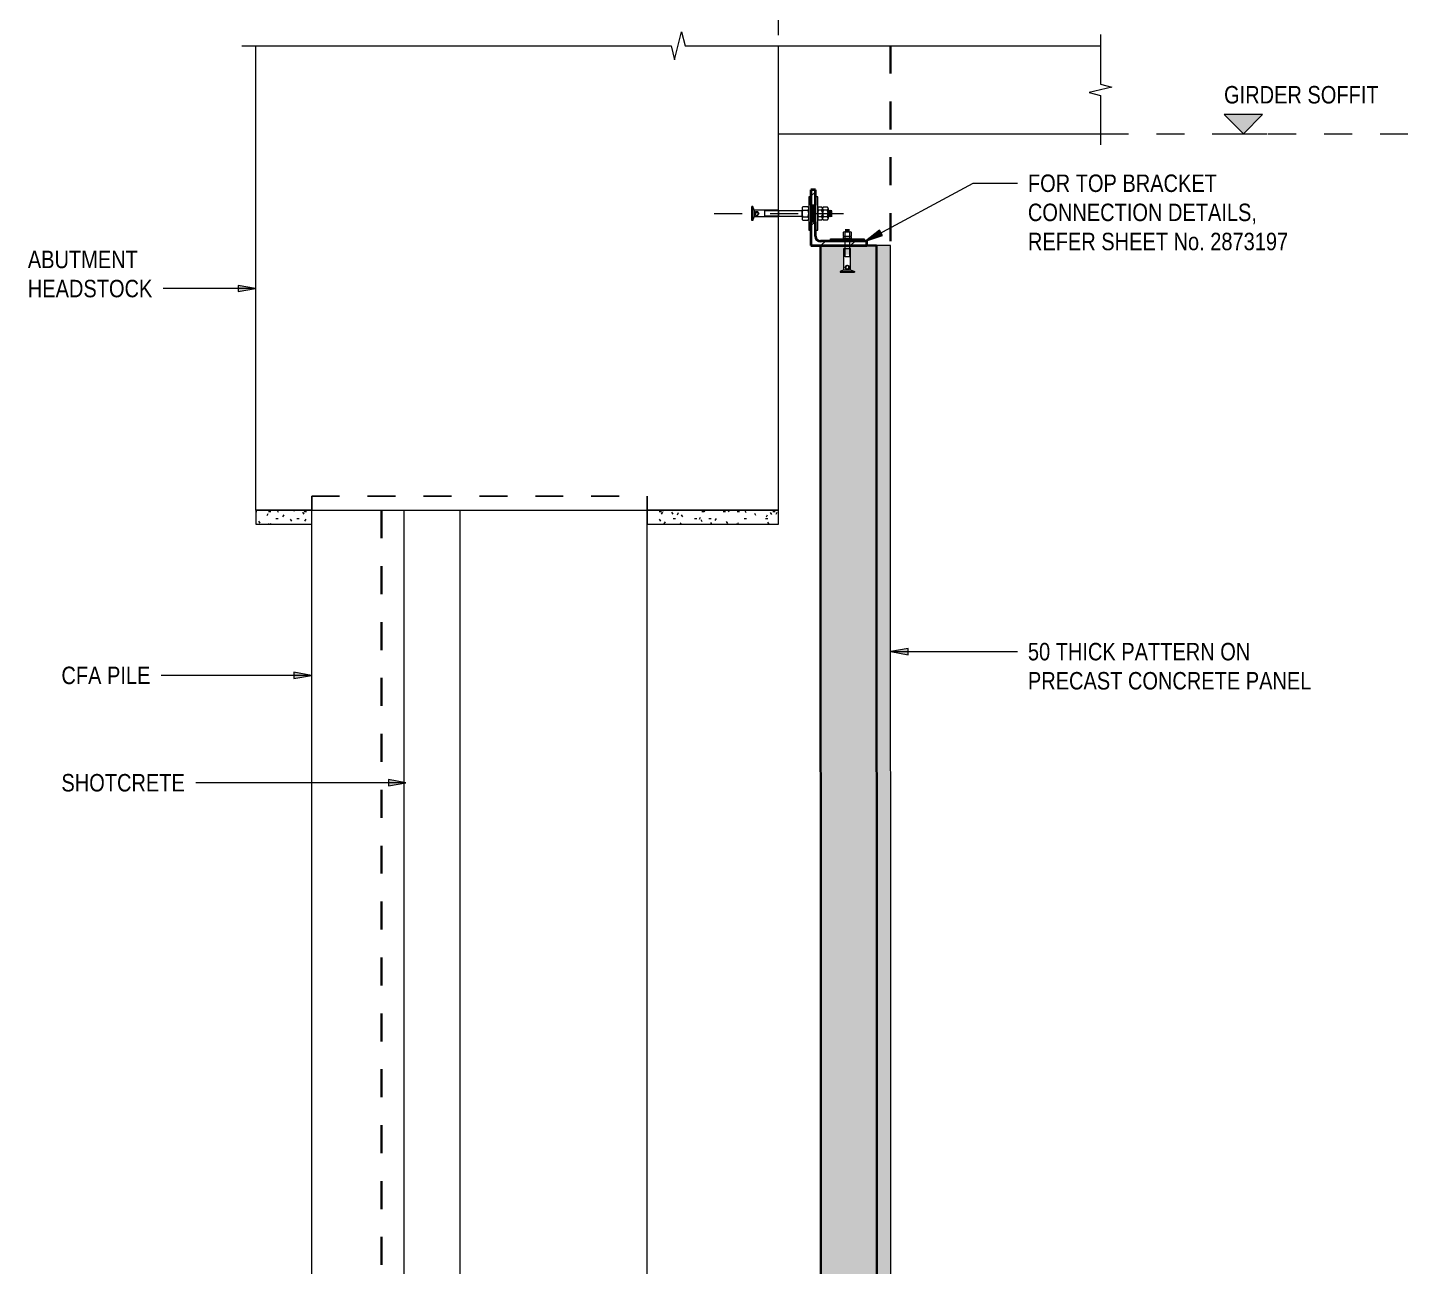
# Model space of a CAD drawing. Header units: metres. Extents: x 27.6 to 52.1, y -5.1 to 8.6.
# Drawn here: x 33.798 to 38.776, y -0.237 to 4.194 of the extents above; entities that cross this region are included whole.
import ezdxf

# ---------------------------------------------------------------- set-up
doc = ezdxf.new("R2010")
doc.units = ezdxf.units.M
for name, pattern in [('ControlLine', [0.02, 0.0125, -0.0025, 0.0025, -0.0025]), ('JacobsCenter', [0.015, 0.009, -0.0015, 0.003, -0.0015]), ('JacobsDash', [0.0045, 0.003, -0.0015])]:
    doc.linetypes.add(name, pattern=pattern)
doc.layers.get('Defpoints').update_dxf_attribs({"color": 41})
for name, color, linetype, lineweight in [('A-ANNO-DIMS', 7, 'Continuous', 9), ('A-ANNO-NOTE', 7, 'Continuous', 9), ('A-DETL', 7, 'Continuous', 13), ('A-DETL-GENF', 7, 'Continuous', 9), ('G-ANNO-TEXT', 7, 'Continuous', 9)]:
    doc.layers.add(name, color=color, linetype=linetype, lineweight=lineweight)
doc.styles.add('Arial Narrow', font='ARIALN.TTF', dxfattribs={"height": 0.0625})
doc.dimstyles.new('Dimension_Arc_Length_O__mm_', dxfattribs={"dimscale": 0.3048, "dimtxt": 0.063964, "dimasz": 0.205052, "dimexe": 0.19685, "dimexo": 0.123031, "dimgap": 0.123031, "dimtad": 1, "dimdec": 0, "dimlfac": 1000, "dimzin": 0, "dimdsep": 46, "dimtxsty": 'Arial Narrow', "dimsah": 1, "dimcen": 0.09, "dimaunit": 1, "dimadec": 4, "dimazin": 0, "dimtfac": 1, "dimtdec": 4, "dimtix": 1, "dimtmove": 0, "dimatfit": 3, "dimfxl": 1, "dimtvp": 1, "dimtfill": 1, "dimtolj": 1, "dimtzin": 0, "dimlwd": 18, "dimlwe": 18, "dimarcsym": 2})
pattern_1 = [(0, (33.313192, 0), (0.1016, 0.0254), [0.00838, -0.06782, 0.00838, -0.06782, -0.4064]), (0, (33.313192, 0), (0.1016, 0.0254), [-0.1524, 0.00838, -0.14402, 0.00838, -0.06782, -0.1778]), (0, (33.313192, 0), (0.1016, 0.0254), [-0.381, 0.00838, -0.04242, 0.00838, -0.11862]), (120, (33.351292, 0.0127), (-0.07279705, 0.07528818), [0.00838, -0.06782, 0.00838, -0.06782, -0.4064]), (120, (33.351292, 0.0127), (-0.07279705, 0.07528818), [-0.1524, 0.00838, -0.14402, 0.00838, -0.06782, -0.1778]), (120, (33.351292, 0.0127), (-0.07279705, 0.07528818), [-0.381, 0.00838, -0.04242, 0.00838, -0.11862]), (240, (33.363992, 0.0635), (-0.02880295, -0.10068818), [0.00838, -0.06782, 0.00838, -0.06782, -0.4064]), (240, (33.363992, 0.0635), (-0.02880295, -0.10068818), [-0.1524, 0.00838, -0.14402, 0.00838, -0.06782, -0.1778]), (240, (33.363992, 0.0635), (-0.02880295, -0.10068818), [-0.381, 0.00838, -0.04242, 0.00838, -0.11862])]

# ---------------------------------------------------------------- blocks, each defined once
blk = doc.blocks.new('JAC_DIT_Steel_Beam_EA_Section_2D - EA200x200x16-6247310-DRG-2873196 - TYPICAL SECTION - PRECAST FASCIA PANEL')
at = {"layer": 'A-DETL-GENF'}
h = blk.add_hatch(dxfattribs=at)
h.set_pattern_fill('FP_6', color=256, style=0, pattern_type=2)
h.set_pattern_definition([(45, (-3.287, -3.415), (-0.053033, 0.053033), [])])
h.paths.add_polyline_path([(0.2, 0), (0.2, 0.016), (0.034, 0.016), (0.025, 0.0184), (0.0184, 0.025), (0.016, 0.034), (0.016, 0.085), (0, 0.085), (0, 0), (0.034, 0)])
h.paths.add_polyline_path([(0.0053, 0.145), (0.016, 0.145), (0.016, 0.2), (0, 0.2), (0, 0.145)])
at = {"layer": 'A-DETL-GENF', "lineweight": 40}
for p, q in [((0, 0.2), (0, 0.145)), ((0.016, 0.2), (0, 0.2)), ((0.016, 0.145), (0.016, 0.2)), ((0, 0.085), (0, 0)), ((0.016, 0.034), (0.016, 0.085)), ((0, 0), (0.2, 0)), ((0.2, 0.016), (0.034, 0.016)), ((0.2, 0), (0.2, 0.016))]:
    blk.add_line(p, q, dxfattribs=at)
blk.add_arc((0.034, 0.034), 0.018, 180, 270, dxfattribs=at)
blk = doc.blocks.new('BREAK LINE - INPUT VIEW SCALE_R13 - Std Break-6978339-DRG-2873196 - TYPICAL SECTION - PRECAST FASCIA PANEL')
at = {"layer": 'A-DETL-GENF'}
for p, q in [((1.4984, -0.05), (1.5234, 0.05)), ((1.5234, 0.05), (1.5359, 0)), ((-0.05, 0), (1.4859, 0)), ((1.4859, 0), (1.4984, -0.05)), ((1.5359, 0), (3.0218, 0))]:
    blk.add_line(p, q, dxfattribs=at)
blk = doc.blocks.new('BREAK LINE - INPUT VIEW SCALE_R13 - Std Break-6247312-DRG-2873196 - TYPICAL SECTION - PRECAST FASCIA PANEL')
at = {"layer": 'A-DETL-GENF'}
for p, q in [((0.1374, 0), (-0.04, 0)), ((0.1474, 0.04), (0.1374, 0)), ((0.1674, -0.04), (0.1474, 0.04)), ((0.1774, 0), (0.1674, -0.04)), ((0.3549, 0), (0.1774, 0))]:
    blk.add_line(p, q, dxfattribs=at)
blk = doc.blocks.new('CS_Annot_Level Symbol_2D - CS_Annot_Level Symbol_2D-1522291-DRG-2873196 - TYPICAL SECTION - PRECAST FASCIA PANEL')
at = {"layer": 'A-ANNO-NOTE'}
blk.add_hatch(color=256, dxfattribs=at).paths.add_polyline_path([(0.00276, 0.00276), (0, 0), (-0.00276, 0.00276)])
for p, q in [((0.00276, 0.00276), (-0.00276, 0.00276)), ((-0.00276, 0.00276), (0, 0)), ((0, 0), (0.00276, 0.00276)), ((-0.0036, 0), (0.0034, 0))]:
    blk.add_line(p, q, dxfattribs=at)
blk = doc.blocks.new('DIMBLOCK15-DRG-2873196 - TYPICAL SECTION - PRECAST FASCIA PANEL')
at = {"layer": 'A-ANNO-DIMS', "color": 0, "lineweight": 18, "transparency": 16777216}
for p, q in [((36.4837, 4.1673), (36.4837, 4.5876)), ((36.8837, 4.4693), (36.8837, 4.5876)), ((36.5462, 4.5276), (36.8212, 4.5276))]:
    blk.add_line(p, q, dxfattribs=at)
at = {"layer": 'A-ANNO-DIMS', "color": 0, "transparency": 16777216}
for points in [[(36.5462, 4.538), (36.5462, 4.5171), (36.4837, 4.5276)], [(36.8212, 4.538), (36.8212, 4.5171), (36.8837, 4.5276)]]:
    blk.add_solid(points, dxfattribs=at)
at = {"layer": 'Defpoints', "color": 0, "transparency": 16777216}
for p in [(36.8837, 4.5276), (36.8837, 4.4318), (36.4837, 4.1298)]:
    blk.add_point(p, dxfattribs=at)
at = {"layer": 'A-ANNO-DIMS', "color": 0, "lineweight": 18, "transparency": 16777216, "char_height": 0.0625, "width": 0.166917, "attachment_point": 5, "style": 'Arial Narrow', "bg_fill": 3, "box_fill_scale": 1.1, "bg_fill_color": 256, "bg_fill_true_color": 13158600, "bg_fill_transparency": 0}
for s, insert in [('\\A1;400', (36.6837, 4.597)), ('\\A1;TYP', (36.6837, 4.4588))]:
    blk.add_mtext(s, dxfattribs=dict(at, insert=insert))

msp = doc.modelspace()

# ---------------------------------------------------------------- hatches: boundary and pattern name
at = {"layer": 'A-DETL-GENF'}
h = msp.add_hatch(dxfattribs=at)
h.set_pattern_fill('FP_7', color=256, style=0, pattern_type=2)
h.set_pattern_definition([(45, (33.313192, 0), (-0.008838835, 0.008838835), [])])
h.paths.add_polyline_path([(36.4053, 3.5237714), (36.4068529, 3.5239758), (36.4083, 3.5245752), (36.4095426, 3.5255287), (36.4104962, 3.5267714), (36.4110956, 3.5282185), (36.4113, 3.5297714), (36.4110956, 3.5313243), (36.4104962, 3.5327714), (36.4095426, 3.534014), (36.4083, 3.5349675), (36.4068529, 3.5355669), (36.4053, 3.5357714), (36.4037471, 3.5355669), (36.4023, 3.5349675), (36.4010574, 3.534014), (36.4001038, 3.5327714), (36.3995044, 3.5313243), (36.3993, 3.5297714), (36.3995044, 3.5282185), (36.4001038, 3.5267714), (36.4010574, 3.5255287), (36.4023, 3.5245752), (36.4037471, 3.5239758)])
at = {"layer": 'A-DETL-GENF', "true_color": 0xffffff}
msp.add_hatch(color=7, dxfattribs=at).paths.add_polyline_path([(36.6020439, 3.4997714), (36.6157093, 3.4997714), (36.6157093, 3.5597714), (36.5997093, 3.5597714), (36.5997093, 3.4997714)])
at = {"layer": 'A-DETL-GENF'}
h = msp.add_hatch(dxfattribs=at)
h.set_pattern_fill('FP_5', color=256, style=0, pattern_type=2)
h.set_pattern_definition([(50, (33.3132, 0), (0.231372, -0.020238), [0.02419, -0.26613]), (355, (33.3132, 0), (-0.044762, 0.242645), [0.01935, -0.2129]), (100.451, (33.33247, -0.0017), (0.186614, 0.2224), [0.02056, -0.22617]), (46.184, (33.3132, 0.06452), (0.344272, -0.05339), [0.03629, -0.39919]), (96.636, (33.34188, 0.06007), (0.301496, 0.314237), [0.03084, -0.33926]), (351.184, (33.3132, 0.06452), (0.301502, 0.314234), [0.02903, -0.31935]), (21, (33.34545, 0.04839), (0.192551, -0.129872), [0.02419, -0.26613]), (326, (33.34545, 0.0484), (0.078486, 0.233923), [0.01935, -0.2129]), (71.451, (33.3615, 0.03756), (0.271038, 0.104044), [0.02056, -0.22617]), (37.5, (33.31319, 0), (0.0039173, 0.1073856), [0.00084, -0.20948, 0.00084, -0.21529, -0.21371]), (37.5, (33.31319, 0), (0.0039173, 0.1073856), [-0.42645, 0.00084, -0.21287]), (7.5, (33.31319, 0), (0.0848598, 0.1272249), [0.00084, -0.12239, 0.00084, -0.20465, -0.08145]), (7.5, (33.31319, 0), (0.0848598, 0.1272249), [-0.32871, 0.00084, -0.08061]), (327.5, (33.24125, 0), (0.1722007, -0.0072723), [0.00084, -0.07981, 0.00084, -0.25077, -0.33387]), (327.5, (33.24125, 0), (0.1722007, -0.0072723), [-0.33226, 0.00084, -0.33303]), (317.5, (33.209, 0), (0.1881195, 0.032292), [0.00084, -0.104, 0.00084, -0.16626, -0.2371]), (317.5, (33.209, 0), (0.1881195, 0.032292), [-0.27193, 0.00084, -0.23626])])
h.paths.add_polyline_path([(36.7469844, -2.5966088), (36.8356993, -2.5966051), (36.8337093, 3.4148376), (36.6337093, 3.4147714), (36.6356993, -2.5966051), (36.7288958, -2.5966088)])
h.paths.add_polyline_path([(36.7377093, 3.3281763), (36.7177357, 3.3281763), (36.7177357, 3.4047714), (36.7217093, 3.4047714), (36.7217093, 3.3827714), (36.7377093, 3.3827714), (36.7377093, 3.4047714), (36.7416829, 3.4047714), (36.7416829, 3.3281763)])
at = {"layer": 'A-DETL-GENF', "true_color": 0xd6ccbe}
msp.add_hatch(color=9, dxfattribs=at).paths.add_polyline_path([(36.8856827, -2.5966051), (36.8856993, -2.5966051), (36.8837093, 3.4148541), (36.8337093, 3.4148376), (36.8356993, -2.5966051)])
at = {"layer": 'A-DETL-GENF'}
h = msp.add_hatch(dxfattribs=at)
h.set_pattern_fill('FP_3', color=256, style=0, pattern_type=2)
h.set_pattern_definition(pattern_1)
h.paths.add_polyline_path([(34.8137093, 2.4178949), (34.8137093, 2.4678949), (34.6137093, 2.4678949), (34.6137093, 2.4178949)])
h = msp.add_hatch(dxfattribs=at)
h.set_pattern_fill('FP_3', color=256, style=0, pattern_type=2)
h.set_pattern_definition(pattern_1)
h.paths.add_polyline_path([(36.4837093, 2.4178949), (36.4837093, 2.4678949), (36.0137093, 2.4678949), (36.0137093, 2.4178949)])
at = {"layer": 'G-ANNO-TEXT'}
for points in [[(36.7949969, 3.4306119), (36.8552484, 3.4505483), (36.8447961, 3.4699532)], [(34.6128779, 3.2612842), (34.5503779, 3.2723046), (34.5503779, 3.2502637)], [(36.8850399, 1.9621806), (36.9475399, 1.9511602), (36.9475399, 1.9732011)], [(34.8124549, 1.8773257), (34.7499549, 1.8883462), (34.7499549, 1.8663053)], [(35.1506225, 1.4931495), (35.0881225, 1.5041699), (35.0881225, 1.482129)]]:
    msp.add_hatch(color=256, dxfattribs=at).paths.add_polyline_path(points)

# ---------------------------------------------------------------- linework, layer by layer
at = {"layer": 'A-DETL', "color": 122, "linetype": 'ControlLine', "lineweight": 35, "true_color": 0x31d397}
msp.add_line((36.8837093, 3.4307714), (36.8837093, 4.5523139), dxfattribs=at)
at = {"layer": 'A-DETL', "lineweight": 18}
for p, q in [((34.6137093, 2.4678949), (34.6137093, 4.1297714)), ((36.4837093, 2.4678949), (36.4837093, 4.1297714)), ((36.4837093, 3.8148949), (37.6355093, 3.8148949)), ((36.5997093, 3.5897714), (36.5917093, 3.5897714)), ((36.5917093, 3.5897714), (36.5917093, 3.4697714)), ((36.5997093, 3.5597714), (36.5997093, 3.5897714)), ((36.6237093, 3.5897714), (36.6157093, 3.5897714)), ((36.6157093, 3.5897714), (36.6157093, 3.5597714)), ((36.6237093, 3.4697714), (36.6237093, 3.5897714)), ((36.5677093, 3.5397714), (36.4833, 3.5397714)), ((36.5677093, 3.5476464), (36.5677093, 3.5118964)), ((36.5677093, 3.5197714), (36.5677093, 3.5389933)), ((36.5884093, 3.5536214), (36.5710093, 3.5536214)), ((36.5710093, 3.5416714), (36.5884093, 3.5416714)), ((36.5917093, 3.5476464), (36.5917093, 3.5118964)), ((36.5917093, 3.5177714), (36.5917093, 3.5389933)), ((36.6237093, 3.5476464), (36.6237093, 3.5118964)), ((36.6270093, 3.5536214), (36.6379448, 3.5536214)), ((36.6379448, 3.5416714), (36.6270093, 3.5416714)), ((36.6412448, 3.5476464), (36.6412448, 3.5118964)), ((36.6412448, 3.5177714), (36.6412448, 3.5389933)), ((36.6445448, 3.5536214), (36.6579448, 3.5536214)), ((36.6579448, 3.5416714), (36.6445448, 3.5416714)), ((36.6612448, 3.5476464), (36.6612448, 3.5118964)), ((36.6612448, 3.5389933), (36.6627448, 3.5419238)), ((36.6612448, 3.5177714), (36.6612448, 3.5389933)), ((36.6627448, 3.5205146), (36.6612448, 3.5389933)), ((36.6627448, 3.5419238), (36.6642448, 3.5389933)), ((36.6642448, 3.5177714), (36.6627448, 3.5419238)), ((36.6642448, 3.5389933), (36.6657552, 3.5417555)), ((36.6642448, 3.5389933), (36.6657552, 3.5417555)), ((36.6657448, 3.5205146), (36.6642448, 3.5389933)), ((36.6657552, 3.5417555), (36.6672448, 3.5177714)), ((36.6657579, 3.5417125), (36.6672448, 3.5389933)), ((36.6672448, 3.5389933), (36.6687448, 3.5417365)), ((36.6672448, 3.5389933), (36.6687448, 3.5205146)), ((36.6687448, 3.5417365), (36.6702448, 3.5389933)), ((36.6702448, 3.5177714), (36.6687542, 3.5417714)), ((36.6702448, 3.5389933), (36.6717448, 3.5417365)), ((36.6717448, 3.5205146), (36.6702448, 3.5389933)), ((36.6717448, 3.5417365), (36.6732448, 3.5389933)), ((36.6732448, 3.5177714), (36.6717542, 3.5417714)), ((36.6732448, 3.5389933), (36.6732448, 3.5177714)), ((36.4833, 3.5197714), (36.5677093, 3.5197714)), ((36.5710093, 3.5178714), (36.5884093, 3.5178714)), ((36.5710093, 3.5059214), (36.5884093, 3.5059214)), ((36.5997093, 3.4697714), (36.5997093, 3.4997714)), ((36.6157093, 3.4997714), (36.6157093, 3.4697714)), ((36.6379448, 3.5178714), (36.6270093, 3.5178714)), ((36.6379448, 3.5059214), (36.6270093, 3.5059214)), ((36.6579448, 3.5178714), (36.6445448, 3.5178714)), ((36.6579448, 3.5059214), (36.6445448, 3.5059214)), ((36.6627448, 3.5205146), (36.6612448, 3.5177714)), ((36.6642448, 3.5177714), (36.6627448, 3.5205146)), ((36.6657448, 3.5205146), (36.6642448, 3.5177714)), ((36.6672448, 3.5177714), (36.6657448, 3.5205146)), ((36.6672448, 3.5177714), (36.6657448, 3.5205146)), ((36.6687448, 3.5205146), (36.6672448, 3.5177714)), ((36.6702448, 3.5177714), (36.6687448, 3.5205146)), ((36.6717448, 3.5205146), (36.6702448, 3.5177714)), ((36.6732448, 3.5177714), (36.6717448, 3.5205146)), ((36.5917093, 3.4697714), (36.5997093, 3.4697714)), ((36.6157093, 3.4697714), (36.6237093, 3.4697714)), ((36.6695748, 3.4387714), (36.7898438, 3.4387714)), ((36.6695748, 3.4307714), (36.6695748, 3.4387714)), ((36.6695748, 3.4307714), (36.6695748, 3.4387714)), ((36.6895748, 3.4387714), (36.7698438, 3.4387714)), ((36.7147062, 3.4616714), (36.7147062, 3.4498714)), ((36.7147062, 3.4456714), (36.7147062, 3.4418714)), ((36.7170938, 3.4387714), (36.7170938, 3.4397714)), ((36.7423249, 3.4387714), (36.7170938, 3.4387714)), ((36.7185562, 3.4477714), (36.7408562, 3.4477714)), ((36.7185562, 3.4397714), (36.7408562, 3.4397714)), ((36.734928, 3.4717714), (36.7217062, 3.4717714)), ((36.7217062, 3.4717714), (36.7244494, 3.4707714)), ((36.7217062, 3.4717714), (36.7376946, 3.4707815)), ((36.7244494, 3.4707714), (36.7217062, 3.4697714)), ((36.7217062, 3.4697714), (36.7244494, 3.4687714)), ((36.7217062, 3.4697714), (36.73764, 3.4687849)), ((36.7244494, 3.4687714), (36.7217062, 3.4677714)), ((36.7217062, 3.4677714), (36.7244494, 3.4667714)), ((36.7217062, 3.4677714), (36.73764, 3.4667849)), ((36.7244494, 3.4667714), (36.7217062, 3.4657714)), ((36.7217062, 3.4657714), (36.7244494, 3.4647714)), ((36.7217062, 3.4657714), (36.7378586, 3.4647714)), ((36.7244494, 3.4647714), (36.7217062, 3.4637714)), ((36.7217062, 3.4637714), (36.734928, 3.4637714)), ((36.7217093, 3.4387714), (36.7377093, 3.4387714)), ((36.7217093, 3.3747714), (36.7217093, 3.4387714)), ((36.7224062, 3.4498714), (36.7224062, 3.4616714)), ((36.7224062, 3.4498714), (36.7224062, 3.4616714)), ((36.7224062, 3.4418714), (36.7224062, 3.4456714)), ((36.7244494, 3.4707714), (36.734928, 3.4697714)), ((36.7244494, 3.4687714), (36.734928, 3.4677714)), ((36.7244494, 3.4667714), (36.734928, 3.4657714)), ((36.7244494, 3.4647714), (36.734928, 3.4637714)), ((36.7376712, 3.4707714), (36.734928, 3.4717714)), ((36.734928, 3.4697714), (36.7376712, 3.4707714)), ((36.7376712, 3.4687714), (36.734928, 3.4697714)), ((36.734928, 3.4677714), (36.7376712, 3.4687714)), ((36.7376712, 3.4667714), (36.734928, 3.4677714)), ((36.734928, 3.4657714), (36.7376712, 3.4667714)), ((36.7378586, 3.4647714), (36.734928, 3.4657714)), ((36.734928, 3.4637714), (36.7378586, 3.4647714)), ((36.7370062, 3.4616714), (36.7370062, 3.4498714)), ((36.7370062, 3.4616714), (36.7370062, 3.4498714)), ((36.7370062, 3.4456714), (36.7370062, 3.4418714)), ((36.7377093, 3.4387714), (36.7377093, 3.3747714)), ((36.7423249, 3.4397714), (36.7423249, 3.4387714)), ((36.7447062, 3.4498714), (36.7447062, 3.4616714)), ((36.7447062, 3.4418714), (36.7447062, 3.4456714)), ((36.7898438, 3.4387714), (36.7898438, 3.4307714)), ((36.7898438, 3.4387714), (36.7898438, 3.4307714)), ((36.6695748, 3.4307714), (36.7898438, 3.4307714)), ((36.7177357, 3.3281763), (36.7177357, 3.4047714)), ((36.7177357, 3.4047714), (36.7416829, 3.4047714)), ((36.7207093, 3.4307714), (36.7207093, 3.4157714)), ((36.7416829, 3.3281763), (36.7416829, 3.4047714)), ((36.7377093, 3.3747714), (36.7217093, 3.3747714)), ((36.7177357, 3.3281763), (36.7041858, 3.3227714)), ((36.7041858, 3.3227714), (36.7552329, 3.3227714)), ((36.7041858, 3.3227714), (36.7041858, 3.3197714)), ((36.7041858, 3.3197714), (36.7552329, 3.3197714)), ((36.7177357, 3.3281763), (36.7416829, 3.3281763)), ((36.7416829, 3.3281763), (36.7552329, 3.3227714)), ((36.7552329, 3.3227714), (36.7552329, 3.3197714)), ((34.6137093, 2.4678949), (36.4837093, 2.4678949)), ((34.8137093, 2.4678949), (34.6137093, 2.4678949)), ((34.6137093, 2.4678949), (34.6137093, 2.4178949)), ((34.8137093, 2.4178949), (34.8137093, 2.4678949)), ((34.8137093, -3.8955533), (34.8137093, 2.4678949)), ((36.4837093, 2.4678949), (36.0137093, 2.4678949)), ((36.0137093, 2.4678949), (36.0137093, 2.4178949)), ((36.0137093, -3.8955533), (36.0137093, 2.4678949)), ((36.4837093, 2.4178949), (36.4837093, 2.4678949)), ((34.6137093, 2.4178949), (34.8137093, 2.4178949)), ((36.0137093, 2.4178949), (36.4837093, 2.4178949))]:
    msp.add_line(p, q, dxfattribs=at)
at = {"layer": 'A-DETL', "linetype": 'JacobsCenter'}
msp.add_line((37.6355093, 3.8148949), (38.7755093, 3.8148949), dxfattribs=at)
at = {"layer": 'A-DETL', "lineweight": 9}
for p, q in [((36.3883, 3.5047714), (36.3883, 3.5547714)), ((36.3913, 3.5047714), (36.3913, 3.5547714)), ((36.3963, 3.5422714), (36.3913, 3.5547714)), ((36.4833, 3.5422714), (36.3963, 3.5422714)), ((36.3963, 3.5422714), (36.3963, 3.5172714)), ((36.4833, 3.5397714), (36.4333, 3.5397714)), ((36.4333, 3.5397714), (36.4333, 3.5197714)), ((36.4833, 3.5422714), (36.4833, 3.5172714)), ((36.3913, 3.5047714), (36.3963, 3.5172714)), ((36.4833, 3.5172714), (36.3963, 3.5172714)), ((36.4833, 3.5197714), (36.4333, 3.5197714)), ((36.8837093, 3.4148541), (36.8337093, 3.4148376)), ((36.8337093, 3.4148376), (36.8356993, -2.5966051)), ((36.8856993, -2.5966051), (36.8837093, 3.4148541))]:
    msp.add_line(p, q, dxfattribs=at)
at = {"layer": 'A-DETL', "linetype": 'JacobsCenter', "lineweight": 9}
for p, q in [((36.3913, 3.5547714), (36.3883, 3.5547714)), ((36.3913, 3.5047714), (36.3883, 3.5047714))]:
    msp.add_line(p, q, dxfattribs=at)
at = {"layer": 'A-DETL', "lineweight": 25}
for p, q in [((36.6157093, 3.5597714), (36.5997093, 3.5597714)), ((36.5997093, 3.5597714), (36.5997093, 3.4997714)), ((36.6157093, 3.4997714), (36.6157093, 3.5597714)), ((36.5997093, 3.4997714), (36.6157093, 3.4997714))]:
    msp.add_line(p, q, dxfattribs=at)
at = {"layer": 'A-DETL', "linetype": 'JacobsCenter', "lineweight": 18}
for p, q in [((36.2539568, 3.5297714), (36.5997093, 3.5297714)), ((36.6157093, 3.4997714), (36.5997093, 3.4997714)), ((36.6157093, 3.5297714), (36.8089568, 3.5297714))]:
    msp.add_line(p, q, dxfattribs=at)
at = {"layer": 'A-DETL', "lineweight": 35}
for p, q in [((36.6337093, 3.4147714), (36.6356993, -2.5966051)), ((36.6337093, 3.4147714), (36.6356993, -2.5966088)), ((36.8337093, 3.4148376), (36.7997093, 3.4148263)), ((36.8356993, -2.5966051), (36.8337093, 3.4148376)), ((36.8356993, -2.5966088), (36.8337093, 3.4148376))]:
    msp.add_line(p, q, dxfattribs=at)
at = {"layer": 'A-DETL', "linetype": 'JacobsDash', "lineweight": 25}
for p, q in [((34.8137093, 2.4678949), (34.8137093, 2.5178949)), ((34.8137093, 2.5178949), (36.0137093, 2.5178949)), ((36.0137093, 2.5178949), (36.0137093, 2.4678949))]:
    msp.add_line(p, q, dxfattribs=at)
at = {"layer": 'A-DETL', "color": 8, "linetype": 'JacobsDash', "lineweight": 35, "true_color": 0x808080}
msp.add_line((35.0637093, 2.4678949), (35.0637093, -2.3555741), dxfattribs=at)
at = {"layer": 'A-DETL', "color": 8, "lineweight": 18, "true_color": 0x808080}
for p, q in [((35.1437093, 2.4678949), (35.1437093, -3.8956051)), ((35.3437093, 2.4678949), (35.3437093, -3.8956051))]:
    msp.add_line(p, q, dxfattribs=at)
at = {"layer": 'A-DETL', "lineweight": 9}
msp.add_circle((36.4053, 3.5297714), 0.0075, dxfattribs=at)
at = {"layer": 'A-DETL', "lineweight": 18}
msp.add_circle((36.7297093, 3.3372388), 0.0075, dxfattribs=at)
at = {"layer": 'A-DETL', "lineweight": 9}
for centre, start, end in [((36.4053, 3.5297714), 90, 270), ((36.4053, 3.5297714), 270, 90), ((36.7297093, 3.3372388), 0, 180), ((36.7297093, 3.3372388), 180, 0)]:
    msp.add_arc(centre, 0.006, start, end, dxfattribs=at)
at = {"layer": 'A-DETL', "lineweight": 18}
for centre, radius, start, end in [((36.5747685, 3.5476464), 0.0070592, 122.1761491, 237.8238509), ((36.5908154, 3.5297714), 0.0231061, 149.0014492, 210.9985508), ((36.5846501, 3.5476464), 0.0070592, 302.1761491, 57.8238509), ((36.5686033, 3.5297714), 0.0231061, 329.0014492, 30.9985508), ((36.6307685, 3.5476464), 0.0070592, 122.1761491, 237.8238509), ((36.6468154, 3.5297714), 0.0231061, 149.0014492, 210.9985508), ((36.6341856, 3.5476464), 0.0070592, 302.1761491, 57.8238509), ((36.6181387, 3.5297714), 0.0231061, 329.0014492, 30.9985508), ((36.648304, 3.5476464), 0.0070592, 122.1761491, 237.8238509), ((36.6643509, 3.5297714), 0.0231061, 149.0014492, 210.9985508), ((36.6541856, 3.5476464), 0.0070592, 302.1761491, 57.8238509), ((36.6381387, 3.5297714), 0.0231061, 329.0014492, 30.9985508), ((36.5747685, 3.5118964), 0.0070592, 122.1761491, 237.8238509), ((36.5846501, 3.5118964), 0.0070592, 302.1761491, 57.8238509), ((36.6307685, 3.5118964), 0.0070592, 122.1761491, 237.8238509), ((36.6341856, 3.5118964), 0.0070592, 302.1761491, 57.8238509), ((36.648304, 3.5118964), 0.0070592, 122.1761491, 237.8238509), ((36.6541856, 3.5118964), 0.0070592, 302.1761491, 57.8238509), ((36.7185562, 3.4591922), 0.0045792, 32.7790807, 147.2209193), ((36.7185562, 3.4523505), 0.0045792, 212.7790807, 327.2209193), ((36.7185562, 3.4431922), 0.0045792, 32.7790807, 147.2209193), ((36.7185562, 3.4443505), 0.0045792, 212.7790807, 327.2209193), ((36.7297062, 3.4500333), 0.0137381, 57.9019904, 122.0980096), ((36.7297062, 3.4615095), 0.0137381, 237.9019904, 302.0980096), ((36.7297062, 3.4340333), 0.0137381, 57.9019904, 122.0980096), ((36.7297062, 3.4535095), 0.0137381, 237.9019904, 302.0980096), ((36.7408562, 3.4591922), 0.0045792, 32.7790807, 147.2209193), ((36.7408562, 3.4523505), 0.0045792, 212.7790807, 327.2209193), ((36.7408562, 3.4431922), 0.0045792, 32.7790807, 147.2209193), ((36.7408562, 3.4443505), 0.0045792, 212.7790807, 327.2209193)]:
    msp.add_arc(centre, radius, start, end, dxfattribs=at)
at = {"layer": 'G-ANNO-TEXT'}
for p, q in [((36.7949969, 3.4306119), (37.1800907, 3.6380386)), ((37.1800907, 3.6380386), (37.3383244, 3.6380386)), ((36.8447961, 3.4699532), (36.7949969, 3.4306119)), ((36.7949969, 3.4306119), (36.8552484, 3.4505483)), ((36.8552484, 3.4505483), (36.8447961, 3.4699532)), ((34.3965842, 3.2612842), (34.2821573, 3.2612842)), ((34.6128779, 3.2612842), (34.3965842, 3.2612842)), ((34.6128779, 3.2612842), (34.5503779, 3.2723046)), ((34.5503779, 3.2723046), (34.5503779, 3.2502637)), ((34.5503779, 3.2502637), (34.6128779, 3.2612842)), ((36.9475399, 1.9732011), (36.8850399, 1.9621806)), ((36.8850399, 1.9621806), (36.9475399, 1.9511602)), ((36.8850399, 1.9621806), (37.3383244, 1.9621806)), ((36.9475399, 1.9511602), (36.9475399, 1.9732011)), ((34.2766163, 1.8773257), (34.2750199, 1.8773257)), ((34.8124549, 1.8773257), (34.2766163, 1.8773257)), ((34.8124549, 1.8773257), (34.7499549, 1.8883462)), ((34.7499549, 1.8883462), (34.7499549, 1.8663053)), ((34.7499549, 1.8663053), (34.8124549, 1.8773257)), ((35.1506225, 1.4931495), (35.0881225, 1.5041699)), ((35.0881225, 1.5041699), (35.0881225, 1.482129)), ((34.5239842, 1.4931495), (34.3990434, 1.4931495)), ((35.1506225, 1.4931495), (34.5239842, 1.4931495)), ((35.0881225, 1.482129), (35.1506225, 1.4931495))]:
    msp.add_line(p, q, dxfattribs=at)

# ---------------------------------------------------------------- block references
at = {"layer": 'A-ANNO-NOTE', "xscale": 25, "yscale": 25, "zscale": 25}
msp.add_blockref('CS_Annot_Level Symbol_2D - CS_Annot_Level Symbol_2D-1522291-DRG-2873196 - TYPICAL SECTION - PRECAST FASCIA PANEL', (38.1465652, 3.8148949), dxfattribs=at)
at = {"layer": 'A-DETL-GENF'}
for name, p in [('BREAK LINE - INPUT VIEW SCALE_R13 - Std Break-6978339-DRG-2873196 - TYPICAL SECTION - PRECAST FASCIA PANEL', (34.6137093, 4.1297714)), ('JAC_DIT_Steel_Beam_EA_Section_2D - EA200x200x16-6247310-DRG-2873196 - TYPICAL SECTION - PRECAST FASCIA PANEL', (36.5997093, 3.4147714))]:
    msp.add_blockref(name, p, dxfattribs=at)
at = {"layer": 'A-DETL-GENF', "rotation": 89.99999999999991}
msp.add_blockref('BREAK LINE - INPUT VIEW SCALE_R13 - Std Break-6247312-DRG-2873196 - TYPICAL SECTION - PRECAST FASCIA PANEL', (37.6355093, 3.8148949), dxfattribs=at)

# ---------------------------------------------------------------- texts
at = {"layer": 'G-ANNO-TEXT', "insert": (38.077552, 3.985926), "char_height": 0.0625, "attachment_point": 1, "style": 'Arial Narrow', "bg_fill": 3, "box_fill_scale": 1, "bg_fill_color": 256, "bg_fill_true_color": 13158600, "bg_fill_transparency": 0}
msp.add_mtext('GIRDER SOFFIT', dxfattribs=at)
at = {"layer": 'G-ANNO-TEXT', "char_height": 0.0625, "attachment_point": 1, "style": 'Arial Narrow', "bg_fill": 3, "box_fill_scale": 1, "bg_fill_color": 256, "bg_fill_transparency": 0}
for s, insert in [('FOR TOP BRACKET ', (37.3758244, 3.6692886)), ('CONNECTION DETAILS, ', (37.3758244, 3.5651089)), ('REFER SHEET No. 2873197', (37.3758244, 3.4609292)), ('ABUTMENT ', (33.7981729, 3.3967139)), ('HEADSTOCK', (33.7981729, 3.2925342)), ('50 THICK PATTERN ON ', (37.3758244, 1.9934306)), ('CFA PILE', (33.9183663, 1.9085757)), ('PRECAST CONCRETE PANEL', (37.3758244, 1.8892509)), ('SHOTCRETE', (33.9183663, 1.5243995))]:
    msp.add_mtext(s, dxfattribs=dict(at, insert=insert))

# ---------------------------------------------------------------- next in the draw order: dimensions: what is measured, and where the dimension line sits
at = {"layer": 'A-ANNO-DIMS', "lineweight": 18}
dim = msp.add_linear_dim(base=(36.8837093, 4.5275623), p1=(36.4837093, 4.1297714), p2=(36.8837093, 4.4317972), text='<>\\XTYP', dimstyle='Dimension_Arc_Length_O__mm_', override={"dimpost": '<>', "dimfxl": 0.501218}, dxfattribs=at)
dim.commit()
dim.dimension.update_dxf_attribs({"geometry": 'DIMBLOCK15-DRG-2873196 - TYPICAL SECTION - PRECAST FASCIA PANEL', "text_midpoint": (36.6837093, 4.5275623)})

doc.saveas('drawing.dxf')
